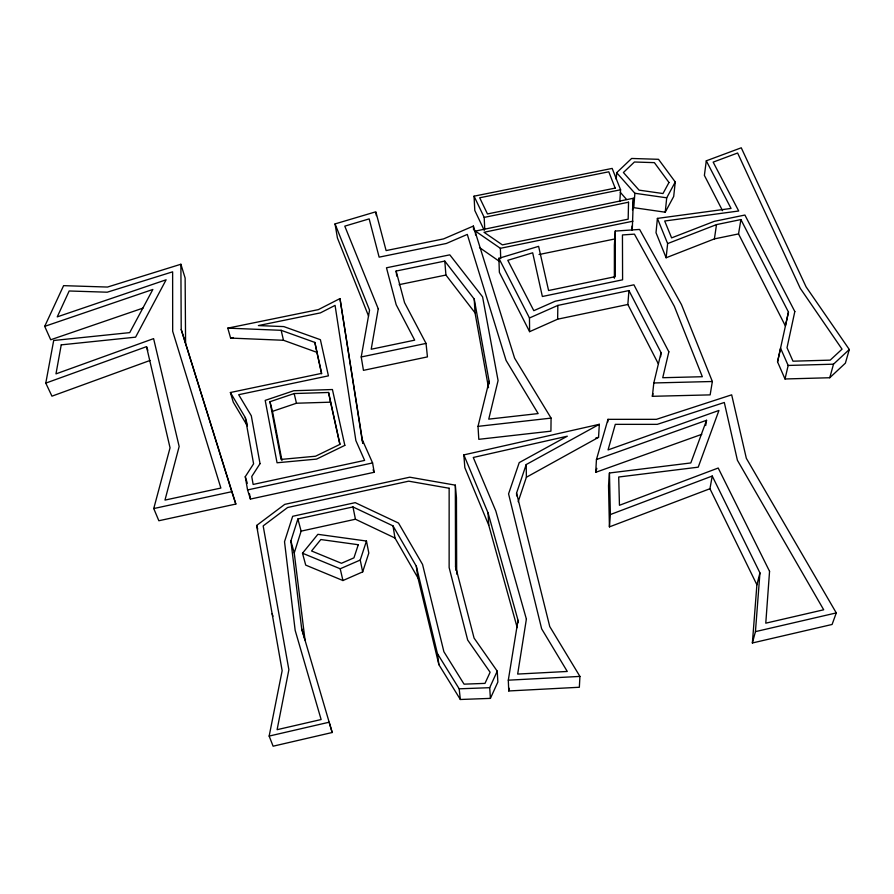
<?xml version="1.0" encoding="UTF-8"?>
<svg xmlns="http://www.w3.org/2000/svg" width="894" height="894" viewBox="0 0 894 894"><rect width="100%" height="100%" fill="white"/><g stroke="black" fill="none" stroke-linecap="round" stroke-linejoin="round"><path stroke-width="1.34" d="M614.368 278.269L614.379 245.269L615.273 231.065L639.612 229.434L681.474 304.597L712.35 381.503L710.149 394.88L652.363 396.31L653.816 382.967L661.079 352.661L628.94 290.572L557.856 305.413L529.471 317.985L529.606 331.674L557.632 319.192L627.845 304.474L628.94 290.572M615.273 231.065L615.273 276.671L548.581 290.516L538.613 246.342L498.874 258.299L499.366 272.312L529.606 331.674M368.574 316.096L337.429 238.005L335.038 223.913L375.838 211.789L386.107 250.588L443.547 238.91L473.373 226.059L514.598 358.148L551.073 418.113L550.928 431.165L478.804 439.323L478.011 426.36L489.096 381.257L474.233 299.065L444.787 261.082L396.109 271.038L396.735 276.09M557.632 319.192L557.856 305.413M632.259 230.272L633.399 198.244L475.373 231.099L475.586 234.954M631.969 230.093L632.047 226.059M599.326 424.304L526.208 464.556L516.564 493.097L549.754 626.56L579.927 676.412L579.346 687.262L508.753 690.961L508.306 680.178L518.017 620.257L488.068 512.944L463.841 454.901L599.326 424.304L598.555 437.334L526.387 477.251L518.174 501.713M701.779 434.328L595.706 472.323L596.443 459.561L607.987 419.342L656.408 419.331L731.672 394.835L746.334 458.309L836.281 612.915L832.091 624.47L752.379 642.976L756.894 584.777L759.945 572.886L712.239 476.033L610.379 514.542L609.429 526.879L709.948 488.727L712.239 476.033M616.268 179.281L616.67 172.698L631.633 158.462L658.509 159.311L675.261 181.996L673.696 196.468L665.237 212.202L633.768 207.676L634.874 193.272L616.67 172.698M619.81 201.563L620.581 189.774L612.166 168.418L474.043 196.177L474.803 210.481L484.257 230.35M607.808 421.957L607.987 419.342M596.443 459.561L706.562 420.281L690.816 462.947L609.451 472.993L608.535 485.666L609.429 526.879M632.505 210.012L633.399 198.244M752.379 642.976L755.441 631.633L759.945 572.886M740.914 219.578L788.463 312.095L777.545 361.869L785.01 378.978L829.766 377.737L845.389 363.154L849.3 349.498L806.075 286.851L741.26 147.801L706.294 160.819L731.046 208.436L657.403 218.404L656.017 232.697L666.119 257.763L714.407 238.899L738.533 233.915L740.914 219.578L716.507 224.606L667.639 243.581L666.119 257.763M665.237 212.202L666.723 197.809L675.261 181.996M660.621 356.717L661.079 352.661M706.294 160.819L704.383 175.403L722.542 210.66M714.407 238.899L716.507 224.606M508.753 690.961L509.189 688.268M705.701 425.522L706.562 420.281M396.109 271.038L404.546 302.641L426.036 343.408L427.444 356.896L363.445 370.351L361.221 356.974L369.557 310.117L335.038 223.913M150.036 360.461L51.941 396.165L45.784 383.113L53.685 340.491L129.719 332.624L152.852 289.466L44.7 326.366L50.712 339.765L142.984 308.106M455.325 485.151L455.538 566.427L474.066 638.059L497.243 671.159L497.857 682.033L490.415 698.382L460.343 699.488L438.887 664.667L437.434 653.648L416.302 566.193L393.014 525.884L352.962 506.943L297.892 518.967L290.885 540.982L301.691 628.84L332.199 732.51L273.106 746.199L269.161 736.075L282.146 670.701L256.612 525.482L284.761 504.361L409.754 477.195L455.325 485.151L456.443 497.656L456.678 574.093M777.545 361.869L780.574 348.235L788.162 365.456L785.01 378.978M788.463 312.095L785.39 325.952L738.533 233.915M652.363 396.31L652.989 393.695M44.7 326.366L63.597 285.655L107.515 287.052L180.89 264.244L181.214 329.506L235.837 504.06L158.853 520.744L153.746 508.552L170.05 447.816L146.515 346.66L45.784 383.113M829.766 377.737L833.499 364.182L849.3 349.498M595.706 472.323L596.846 468.333M301.691 628.84L305.022 640.059L294.238 552.961L301.122 531.137L297.892 518.967M362.673 571.892L368.809 553.051L366.462 541.038L317.873 534.321L302.496 553.218L305.714 565.109L342.938 580.541L362.673 571.892L360.226 560.046L366.462 541.038M490.415 698.382L489.7 687.687L497.243 671.159M227.791 328.132L318.365 309.626L339.977 298.585L361.992 439.11L372.586 462.936L374.206 472.278L250.421 499.075L247.571 489.934L245.269 476.692L253.594 463.83L245.28 417.52L230.384 392.511L321.628 373.368L314.856 342.424L281.152 330.311L227.791 328.132L230.607 338.088L283.487 340.279L316.901 352.348L321.594 373.781M302.496 553.218L340.212 568.774L360.226 560.046M281.956 460.555L272.48 411.352L296.462 403.228L330.545 402.177L339.821 444.273M269.954 401.719L294.16 393.55L328.567 392.477L339.999 444.34L315.548 456.219L281.04 459.427L269.954 401.719L272.48 411.352M269.161 736.075L329.137 722.218L332.199 732.51M755.441 631.633L836.281 612.915M595.862 437.948L598.555 437.334M301.122 531.137L355.443 519.235L394.98 538.032L417.99 578.016L438.887 664.667M153.746 508.552L231.781 491.7L235.837 504.06M247.571 489.934L372.586 462.936M361.221 356.974L426.036 343.408M475.373 231.099L500.372 248.308L632.952 221.198M539.048 254.522L615.474 238.832M399.16 284.65L445.927 275.05L475.027 312.833L488.515 387.717M230.607 338.088L233.334 337.541M474.043 196.177L484.19 217.387L620.581 189.774M478.011 426.36L551.073 418.113M508.306 680.178L579.927 676.412M437.434 653.648L459.181 688.816L489.7 687.687M788.162 365.456L833.499 364.182M653.816 382.967L712.35 381.503M634.874 193.272L666.723 197.809M479.497 247.571L499.712 261.596M620.28 192.299L626.571 199.474M247.359 425.879L233.267 402.177L230.384 392.511M627.845 304.474L658.286 363.735M498.874 258.299L529.471 317.985M709.948 488.727L756.894 584.777M373.1 469.786L374.206 472.278M517.213 627.633L488.761 525.236L464.835 467.651L463.841 454.901M657.403 218.404L667.639 243.581M146.515 346.66L147.834 350.292M272.122 613.72L272.949 616.234M256.612 525.482L257.751 529.114M181.214 329.506L231.781 491.7M245.269 476.692L247.303 483.285M180.89 264.244L185.136 278.056L185.583 342.961M245.28 417.52L247.359 424.672M290.885 540.982L294.238 552.961M294.16 393.55L296.462 403.228M281.152 330.311L283.487 340.279M340.212 568.774L342.938 580.541M314.856 342.424L316.901 352.348M328.567 392.477L330.545 402.177M352.962 506.943L355.443 519.235M361.992 439.11L362.718 443.167M339.977 298.585L362.83 443.089M249.493 493.812L250.421 499.075M393.014 525.884L394.98 538.032M416.302 566.193L417.99 578.016M376.005 213.074L376.352 215.644M459.181 688.816L460.343 699.488M455.538 566.427L455.929 570.372M444.787 261.082L445.927 275.05M474.233 299.065L475.027 312.833M488.068 512.944L488.761 525.236M473.373 226.059L473.585 229.926M489.096 381.257L489.23 383.906M484.19 217.387L484.727 229.009M500.372 248.308L500.707 258.534M518.017 620.257L518.084 622.783M516.564 493.097L516.631 495.868M609.451 472.993L610.379 514.542M526.208 464.556L526.387 477.251M449.146 488.247L449.134 567.545L467.663 640.026L490.113 672.243L484.995 683.385L464.053 684.156L443.893 651.726L422.549 564.438L398.512 523.057L355.22 502.651L292.662 516.296L284.515 541.697L295.165 630.359L321.125 719.536L277.106 729.683L288.874 669.707L263.171 525.895L287.622 507.501L408.703 481.173L449.146 488.247M628.538 202.2L628.169 219.175L502.361 244.878L484.023 232.272L628.538 202.2M769.555 571.311L765.778 623.174L823.698 609.786L737.405 460.276L724.308 402.49L657.235 424.359L615.295 424.348L608.054 449.928L718.944 410.447L698.225 467.171L618.704 477.005L619.453 505.289L718.206 468.02L769.555 571.311M526.387 619.106L517.671 674.065L567.277 671.461L541.641 628.817L508.574 493.857L519.224 462.611L567.321 436.194L473.272 457.471L495.835 511.044L526.387 619.106M378.251 308.81L371.211 349.241L414.682 340.156L396.187 304.753L386.476 267.787L449.805 254.846L482.581 296.853L498.081 380.576L488.75 419.141L538.154 413.576L506.082 360.427L467.294 234.418L446.341 243.47L379.134 257.148L369.166 218.885L344.782 226.148L378.251 308.81M61.239 344.861L55.976 373.882L153.6 338.625L179.158 446.486L164.977 500.092L220.874 488.057L172.676 331.261L172.631 271.832L107.213 292.204L69.173 290.986L57.25 316.867L166.116 279.8L135.586 337.161L61.239 344.861M794.822 311.537L787.022 347.744L792.989 361.187L830.202 360.137L842.036 349.163L800.264 288.315L737.617 153.008L713.155 162.127L738.712 210.995L664.7 221.019L671.606 237.882L714.272 221.343L744.914 215.041L794.822 311.537M668.857 351.811L662.745 377.715L702.338 376.72L674.333 306.307L634.427 234.139L622.447 234.943L622.593 279.811L542.367 296.495L532.679 252.801L507.792 260.31L533.807 310.676L555.174 301.233L633.913 284.817L668.857 351.811M358.282 544.725L353.935 557.856L341.463 563.287L311.559 550.983L320.834 539.54L358.282 544.725M668.98 182.499L662.979 193.54L639.076 190.143L623.409 172.508L634.416 162.004L654.386 162.641L668.98 182.499M260.031 463.651L251.739 476.513L253.147 484.447L364.618 460.41L355.868 440.586L335.071 305.379L320.398 312.889L258.388 325.572L283.834 326.601L320.398 339.698L328.422 375.849L238.676 394.701L251.303 415.788L260.031 463.651M344.838 445.368L316.588 459.103L277.051 462.779L265.194 400.378L293.791 390.734L332.423 389.527L344.838 445.368M615.173 188.109L487.465 213.945L479.687 197.775L608.792 171.804L615.173 188.109"/></g></svg>
